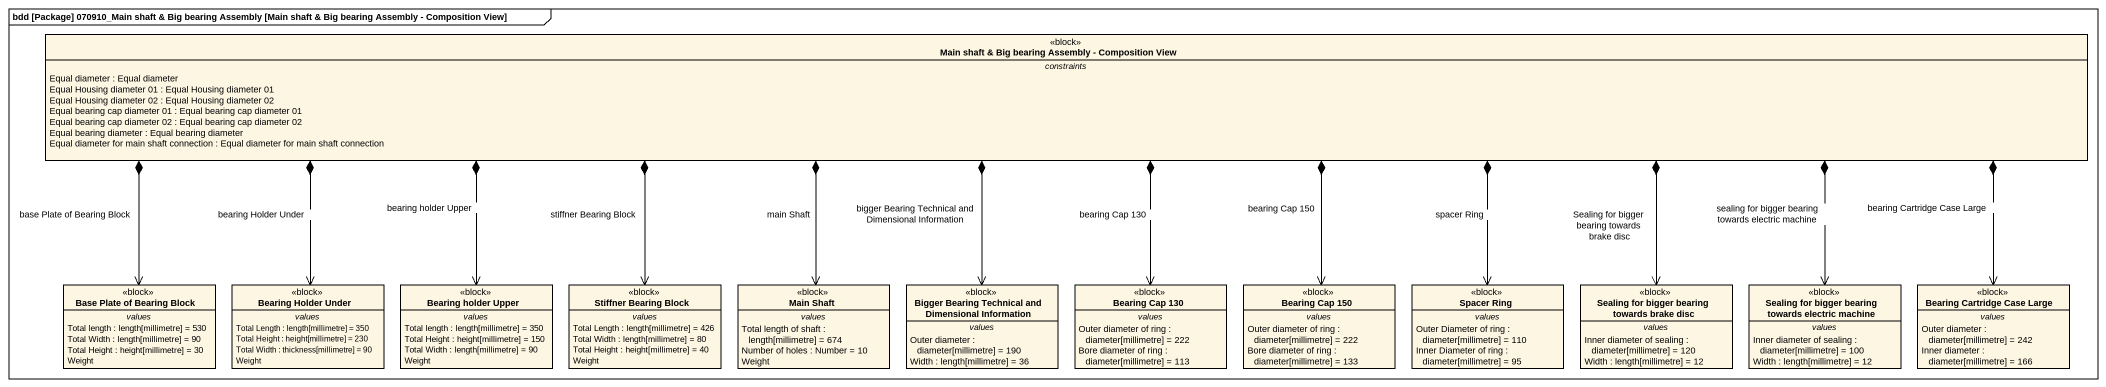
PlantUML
@startuml
mainframe bdd [Package] 070910_Main shaft & Big bearing Assembly [Main shaft & Big bearing Assembly - Composition View]
hide circle
hide empty members
class "Main shaft & Big bearing Assembly - Composition View" as Main_shaft_Big_bearing <<block>> {
  -- constraints --
  Equal diameter : Equal diameter
  Equal Housing diameter 01 : Equal Housing diameter 01
  Equal Housing diameter 02 : Equal Housing diameter 02
  Equal bearing cap diameter 01 : Equal bearing cap diameter 01
  Equal bearing cap diameter 02 : Equal bearing cap diameter 02
  Equal bearing diameter : Equal bearing diameter
  Equal diameter for main shaft connection : Equal diameter for main shaft connection
}
class "Base Plate of Bearing Block" as Base_Plate_of_Bearing_Block <<block>> {
  -- values --
  Total length : length[millimetre] = 530
  Total Width : length[millimetre] = 90
  Total Height : height[millimetre] = 30
  Weight
}
class "Bearing Holder Under" as Bearing_Holder_Under <<block>> {
  -- values --
  Total Length : length[millimetre] = 350
  Total Height : height[millimetre] = 230
  Total Width : thickness[millimetre] = 90
  Weight
}
class "Bearing holder Upper" as Bearing_holder_Upper <<block>> {
  -- values --
  Total length : length[millimetre] = 350
  Total Height : height[millimetre] = 150
  Total Width : length[millimetre] = 90
  Weight
}
class "Stiffner Bearing Block" as Stiffner_Bearing_Block <<block>> {
  -- values --
  Total Length : length[millimetre] = 426
  Total Width : length[millimetre] = 80
  Total Height : height[millimetre] = 40
  Weight
}
class "Main Shaft" as Main_Shaft <<block>> {
  -- values --
  Total length of shaft : length[millimetre] = 674
  Number of holes : Number = 10
  Weight
}
class "Bigger Bearing Technical and Dimensional Information" as Bigger_Bearing_Technical <<block>> {
  -- values --
  Outer diameter : diameter[millimetre] = 190
  Width : length[millimetre] = 36
}
class "Bearing Cap 130" as Bearing_Cap_130 <<block>> {
  -- values --
  Outer diameter of ring : diameter[millimetre] = 222
  Bore diameter of ring : diameter[millimetre] = 113
}
class "Bearing Cap 150" as Bearing_Cap_150 <<block>> {
  -- values --
  Outer diameter of ring : diameter[millimetre] = 222
  Bore diameter of ring : diameter[millimetre] = 133
}
class "Spacer Ring" as Spacer_Ring <<block>> {
  -- values --
  Outer Diameter of ring : diameter[millimetre] = 110
  Inner Diameter of ring : diameter[millimetre] = 95
}
class "Sealing for bigger bearing towards brake disc" as Sealing_for_bigger_bearing <<block>> {
  -- values --
  Inner diameter of sealing : diameter[millimetre] = 120
  Width : length[millimetre] = 12
}
class "Sealing for bigger bearing towards electric machine" as Sealing_for_bigger_bearing_2 <<block>> {
  -- values --
  Inner diameter of sealing : diameter[millimetre] = 100
  Width : length[millimetre] = 12
}
class "Bearing Cartridge Case Large" as Bearing_Cartridge_Case_Large <<block>> {
  -- values --
  Outer diameter : diameter[millimetre] = 242
  Inner diameter : diameter[millimetre] = 166
}
Main_shaft_Big_bearing *-left-> "base Plate of Bearing Block" Base_Plate_of_Bearing_Block
Main_shaft_Big_bearing *-left-> "bearing Holder Under" Bearing_Holder_Under
Main_shaft_Big_bearing *-left-> "bearing holder Upper" Bearing_holder_Upper
Main_shaft_Big_bearing *-left-> "stiffner Bearing Block" Stiffner_Bearing_Block
Main_shaft_Big_bearing *--> "main Shaft" Main_Shaft
Main_shaft_Big_bearing *--> "bigger Bearing Technical and Dimensional Information" Bigger_Bearing_Technical
Main_shaft_Big_bearing *--> "bearing Cap 130" Bearing_Cap_130
Main_shaft_Big_bearing *--> "bearing Cap 150" Bearing_Cap_150
Main_shaft_Big_bearing *-right-> "spacer Ring" Spacer_Ring
Main_shaft_Big_bearing *-right-> "Sealing for bigger bearing towards brake disc" Sealing_for_bigger_bearing
Main_shaft_Big_bearing *-right-> "sealing for bigger bearing towards electric machine" Sealing_for_bigger_bearing_2
Main_shaft_Big_bearing *-right-> "bearing Cartridge Case Large" Bearing_Cartridge_Case_Large
@enduml
